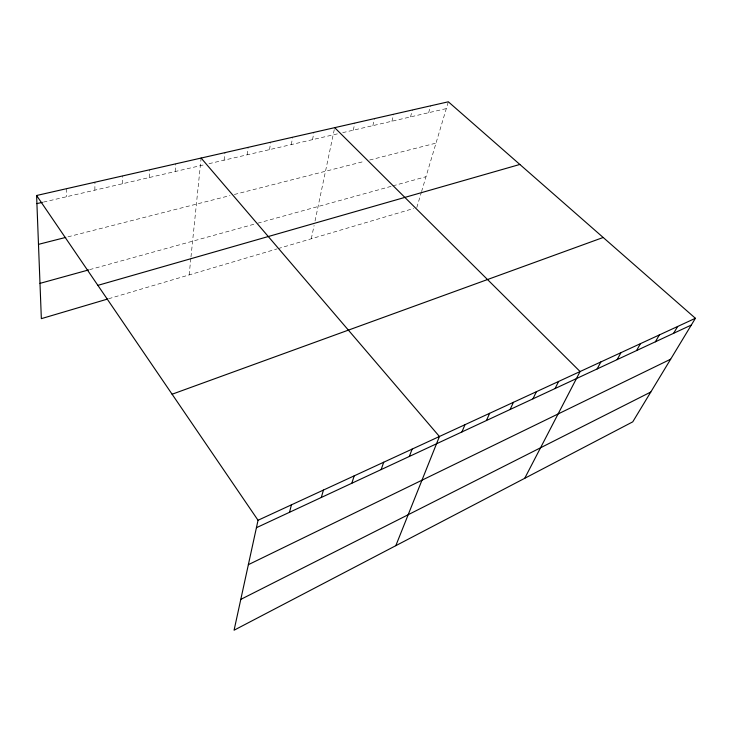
<?xml version="1.0" encoding="UTF-8"?>
<svg xmlns="http://www.w3.org/2000/svg" width="732" height="732" viewBox="0 0 732 732"><rect width="100%" height="100%" fill="white"/><g stroke="black" fill="none" stroke-linecap="round" stroke-linejoin="round"><path stroke-width="0.55" stroke-dasharray="3.66 2.75" d="M94.849 190.164L94.95 182.222M122.454 183.759L122.747 175.9M149.218 177.547L149.676 169.769M175.158 171.526L175.79 163.822M189.14 274.921L190.869 258.057M190.979 256.932L201.007 159.146M224.056 160.18L224.98 152.631M247.105 154.827L248.166 147.352M269.522 149.63L270.703 142.228M291.318 144.57L292.617 137.232M312.527 139.647L313.937 132.382M311.292 238.769L314.101 225.429M315.035 220.982L334.68 127.661M353.263 130.195L354.883 123.068M372.844 125.648L374.555 118.584M391.922 121.219L393.715 114.229M410.506 116.91L412.391 109.974M428.632 112.701L430.59 105.829M416.801 207.549L421.239 192.662M421.559 191.601L448.341 101.794M108.611 298.748L276.961 248.935M278.05 248.606L413.69 208.474M89.624 269.651L255.678 223.772M257.792 223.187L391.739 186.175M392.828 185.873L425.997 176.714M67.948 236.848L230.058 195.563M234.322 194.483L364.197 161.406M369.678 160.015L436.016 143.124M43.453 202.096L204.649 164.682M208.959 163.684L338.459 133.627M342.686 132.648L446.31 108.601M66.246 188.755L66.347 196.78"/><path stroke-width="1.1" d="M36.6 195.499L258.039 520.26L234.075 630.206L632.759 421.842L695.4 318.283L448.341 101.794L36.6 195.499L41.349 318.649L107.531 299.068M289.533 512.281L291.418 504.842M321.311 497.467L323.443 490.056M351.827 483.248L354.178 475.855M381.152 469.578L383.714 462.221M409.362 456.439L412.107 449.109M395.811 545.679L439.429 436.492L201.117 158.057M461.919 431.944L464.985 424.688M486.423 420.525L489.635 413.305M510.094 409.499L513.425 402.316M532.951 398.849L536.41 391.702M555.057 388.546L558.617 381.445M524.716 478.307L580.092 371.536L334.68 127.661M597.12 368.946L600.871 361.937M617.149 359.613L620.983 352.65M636.556 350.564L640.463 343.647M655.369 341.807L659.34 334.936M673.605 333.307L677.649 326.481M240.791 599.389L650.794 392.023M248.358 564.683L670.658 359.192M256.42 527.708L691.301 325.054M258.039 520.26L695.4 318.283M172.102 394.228L603.186 237.479M97.868 285.361L519.857 164.453M39.986 283.366L88.563 269.943M38.485 244.351L65.761 237.406M36.911 203.615L42.364 202.352"/></g></svg>
